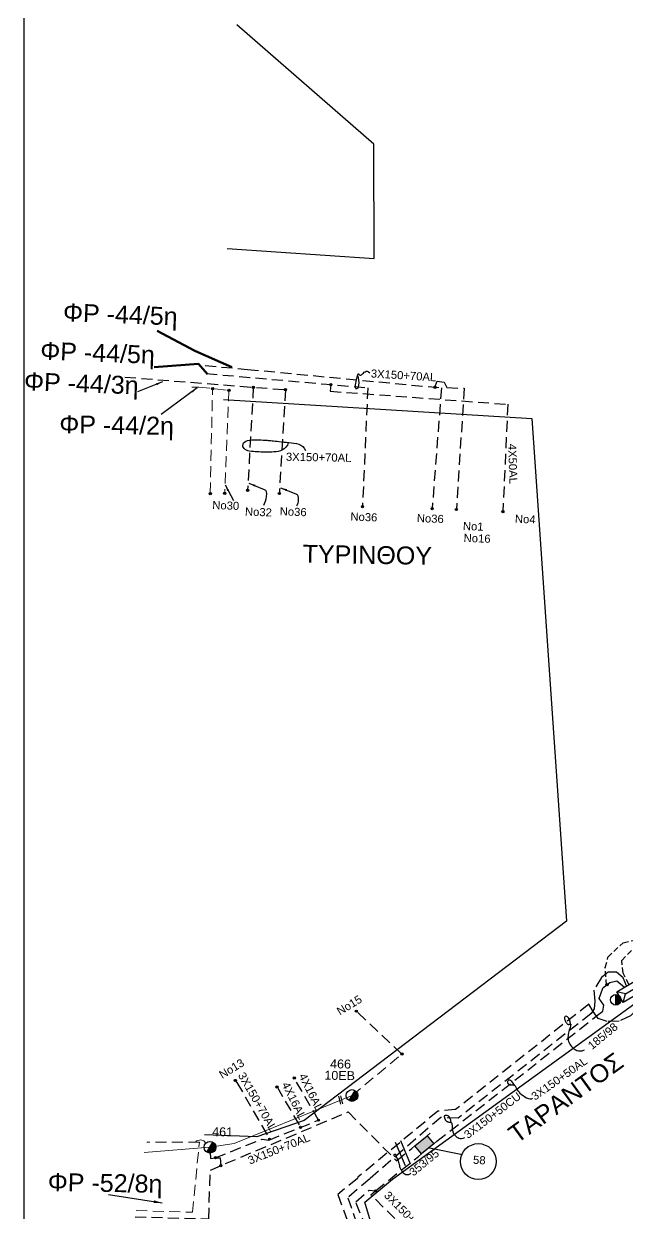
# Model space of a CAD drawing. Header units: millimetres. Extents: x 2875 to 4053, y 1200 to 1741.
# Drawn here: x 2883 to 2952.8, y 1466.9 to 1604.5 of the extents above; entities that cross this region are included whole.
import ezdxf

# ---------------------------------------------------------------- set-up
doc = ezdxf.new("R2010")
doc.units = ezdxf.units.MM
doc.linetypes.add('DASHED', pattern=[19.05, 12.7, -6.35])
for name, color, linetype in [('Link Box 4 Διευθύνσεων', 7, 'Continuous'), ('Επιγραφές - Σχήματα', 7, 'Continuous'), ('Καλώδια ΧΤ   3x150+50AL', 7, 'DASHED'), ('Καλώδια ΧΤ   3x150+50CU', 7, 'DASHED'), ('Καλώδια ΧΤ   3x150+70AL', 7, 'DASHED'), ('Μηχανική τομή', 7, 'Continuous'), ('ΠΙΝΑΚΙΔΑ', 7, 'Continuous'), ('Στύλος ΦΜ', 7, 'Continuous'), ('Στύλος ΦΜ @ 1', 7, 'Continuous'), ('Συνδέσεις', 7, 'Continuous'), ('Τομή', 7, 'Continuous'), ('Υποσταθμός εναέριος 2 στύλων', 7, 'Continuous'), ('Υποσταθμός πόλεως', 7, 'Continuous'), ('Υπόβαθρο ΔΕΗ', 7, 'Continuous'), ('Υπόγεια καλώδια Δικτύου ΧΤ και Παρ. ΧΤ - 3X150+70 AL', 7, 'DASHED'), ('Υπόγεια καλώδια Παροχών ΧΤ   4x16AL', 7, 'DASHED'), ('Υπόγεια καλώδια Παροχών ΧΤ   4x50AL', 7, 'DASHED')]:
    doc.layers.add(name, color=color, linetype=linetype)
doc.layers.add('Άγνωστα', color=7, linetype='Continuous', lineweight=5)
doc.styles.get("Standard").update_dxf_attribs({"font": 'ARIAL.TTF'})
doc.linetypes.add('SYN_LINE', pattern='A,0.5,-0.0001,["/\\/\\/\\/",Standard,S=0.1,R=0,X=0,Y=-0.05],-0.25', length=0.7501)
doc.dimstyles.new('ISO-25', dxfattribs={"dimtxt": 2.5, "dimasz": 1, "dimexe": 1.25, "dimexo": 0.625, "dimtad": 1, "dimtxsty": 'Standard', "dimcen": 2.5, "dimadec": 0, "dimazin": 0, "dimtfac": 1, "dimtmove": 0, "dimatfit": 3, "dimfxl": 1.25, "dimarcsym": 0})

# ---------------------------------------------------------------- blocks, each defined once
blk = doc.blocks.new('_ΣΥΝΔΕΣΗ')
at = {"layer": 'Συνδέσεις', "linetype": 'SYN_LINE', "ltscale": 40}
blk.add_hatch(color=256, dxfattribs=at).paths.add_polyline_path([(0.5, -0.01, 1), (-0.5, -0.01, 1)])
at = {"layer": 'Συνδέσεις'}
blk.add_circle((0, -0.01), 0.5, dxfattribs=at)
blk = doc.blocks.new('ΥΠΑΡΧΩΝ ΤΣΙΜΕΝΤΕΝΙΟΣ ΣΤΥΛΟΣ')
at = {"layer": 'Στύλος ΦΜ'}
blk.add_hatch(color=256, dxfattribs=at).paths.add_polyline_path([(-1.29, -2.28, 0.574793), (2.62, 0, 0.268822), (1.3, 2.27)])
blk.add_line((-1.29, -2.28), (1.3, 2.27), dxfattribs=at)
blk.add_circle((0, 0), 2.62, dxfattribs=at)
at = {"layer": 'Στύλος ΦΜ', "flags": 4}
for tag, p in [('ΑΡΙΘΜΟΣ', (-4.68, 8.05)), ('ΤΥΠΟΣ', (-4.91, 3.03))]:
    blk.add_attdef(tag, p, '', height=4, dxfattribs=at)
blk = doc.blocks.new('ΥΠΟΣΤΑΘΜΟΣ ΕΝΑΕΡΙΟΣ ΕΠΙ 2 ΣΤΥΛΩΝ')
at = {"layer": 'Υποσταθμός εναέριος 2 στύλων', "linetype": 'Continuous'}
for points in [[(-11.97, -2.11, 0.574793), (-8.45, -0.07, 0.268822), (-9.64, 1.98)], [(9.68, -2.15, 0.574793), (13.19, -0.1, 0.268822), (12.01, 1.95)]]:
    blk.add_hatch(color=256, dxfattribs=at).paths.add_polyline_path(points)
for p, q in [((-11.97, -2.11), (-9.64, 1.98)), ((9.68, -2.15), (12.01, 1.95))]:
    blk.add_line(p, q, dxfattribs=at)
for centre in [(-10.81, -0.07), (10.84, -0.1)]:
    blk.add_circle(centre, 2.36, dxfattribs=at)
at = {"layer": 'Υποσταθμός πόλεως', "linetype": 'Continuous', "ltscale": 40}
blk.add_lwpolyline([(-8.57, 2.82), (8.57, 2.82), (8.57, -2.82), (-8.57, -2.82)], close=True, dxfattribs=at)
for points in [[(-5.75, 0), (-8.57, 2.82)], [(-8.57, -2.82), (-5.75, 0)], [(-5.75, 0), (5.75, 0)], [(5.75, 0), (8.57, 2.82)], [(8.57, -2.82), (5.75, 0)]]:
    blk.add_lwpolyline(points, dxfattribs=at)
at = {"layer": 'Υποσταθμός εναέριος 2 στύλων', "ltscale": 40, "flags": 1}
for tag, p in [('ΜΕΤΑΣΧΗΜΑΤΙΣΜΟΣ', (14.09, 2.51)), ('ΙΣΧΥΣ', (14.07, -0.28)), ('ΑΡΙΘΜΟΣ', (14.19, -3))]:
    blk.add_attdef(tag, p, '', height=1.8, dxfattribs=at)
blk = doc.blocks.new('LINK BOX 4 ΑΝΑΧΩΡΗΣΕΩΝ')
at = {"layer": 'Link Box 4 Διευθύνσεων', "ltscale": 40}
blk.add_hatch(color=256, dxfattribs=at).paths.add_polyline_path([(-3.54, 0), (-3.54, -4.67), (3.54, -4.67), (3.54, 0)])
for p, q in [((-3.54, 0), (-5.33, 0)), ((5.33, 0), (3.54, 0)), ((-3.54, -4.67), (-5.33, -4.67)), ((5.33, -4.67), (3.54, -4.67))]:
    blk.add_line(p, q, dxfattribs=at)
blk.add_lwpolyline([(-3.54, -4.67), (-3.54, 0), (3.54, 0), (3.54, -4.67)], close=True, dxfattribs=at)
blk = doc.blocks.new('ΜΗΧΑΝΙΚΗ ΤΟΜΗ')
at = {"layer": 'Μηχανική τομή', "ltscale": 40}
for p, q in [((-1.89, 0.78), (1.89, 0.78)), ((1.89, 0), (-1.89, 0))]:
    blk.add_line(p, q, dxfattribs=at)
blk = doc.blocks.new('ΤΟΜΗ')
at = {"layer": 'Τομή', "ltscale": 40}
for p, q in [((-5.68, 0), (5.68, 0)), ((5.68, -2.33), (-5.68, -2.33))]:
    blk.add_line(p, q, dxfattribs=at)

msp = doc.modelspace()

# ---------------------------------------------------------------- linework, layer by layer
at = {"layer": 'Άγνωστα', "color": 6, "linetype": 'DASHED', "ltscale": 0.1}
for points in [[(2902.484, 1562.482), (2903.289, 1562.469), (2906.759, 1562.101), (2906.28, 1550.183)], [(2904.604, 1550.157), (2904.865, 1562.202)], [(2896.054, 1467.226), (2902.56, 1467.031), (2903.341, 1475.155), (2897.257, 1475.163)], [(2902.91, 1475.156), (2903.02, 1475.286), (2903.505, 1475.398), (2903.866, 1475.302), (2904.096, 1475.045)]]:
    msp.add_lwpolyline(points, dxfattribs=at)
at = {"layer": 'Άγνωστα', "linetype": 'DASHED', "ltscale": 0.1}
msp.add_lwpolyline([(2920.998, 1480.542), (2926.77, 1485.339), (2921.494, 1490.298)], dxfattribs=at)
at = {"layer": 'Άγνωστα', "color": 27}
msp.add_lwpolyline([(2896.98, 1473.939), (2904.573, 1474.56), (2907.355, 1474.977), (2920.998, 1480.542)], dxfattribs=at)
at = {"layer": 'Επιγραφές - Σχήματα'}
for points in [[(2921.68, 1563.73), (2921.754, 1563.302), (2921.774, 1562.954), (2921.751, 1562.682), (2921.697, 1562.483), (2921.625, 1562.352), (2921.547, 1562.285), (2921.474, 1562.278), (2921.418, 1562.328), (2921.389, 1562.428), (2921.384, 1562.569), (2921.4, 1562.741), (2921.43, 1562.931), (2921.47, 1563.13), (2921.515, 1563.326), (2921.561, 1563.509), (2921.602, 1563.667), (2921.635, 1563.792), (2921.66, 1563.885), (2921.68, 1563.95), (2921.697, 1563.99), (2921.711, 1564.009), (2921.726, 1564.01), (2921.743, 1563.998), (2921.764, 1563.976), (2921.79, 1563.947), (2921.822, 1563.916), (2921.86, 1563.888), (2921.905, 1563.866), (2921.955, 1563.855), (2922.012, 1563.86), (2922.075, 1563.885), (2922.145, 1563.934), (2922.221, 1564.008), (2922.305, 1564.097), (2922.398, 1564.186), (2922.502, 1564.26), (2922.618, 1564.306), (2922.746, 1564.308), (2922.889, 1564.253), (2923.048, 1564.127)], [(2913.63, 1556.056), (2913.516, 1555.758), (2913.359, 1555.522), (2913.167, 1555.34), (2912.949, 1555.205), (2912.712, 1555.108), (2912.465, 1555.043), (2912.216, 1555.001), (2911.972, 1554.975), (2911.739, 1554.958), (2911.518, 1554.948), (2911.305, 1554.944), (2911.097, 1554.945), (2910.891, 1554.949), (2910.686, 1554.957), (2910.477, 1554.966), (2910.262, 1554.975), (2910.04, 1554.984), (2909.813, 1554.996), (2909.588, 1555.012), (2909.369, 1555.037), (2909.16, 1555.072), (2908.966, 1555.12), (2908.793, 1555.184), (2908.645, 1555.268), (2908.526, 1555.372), (2908.439, 1555.492), (2908.387, 1555.622), (2908.371, 1555.756), (2908.395, 1555.889), (2908.46, 1556.014), (2908.569, 1556.125), (2908.724, 1556.218), (2908.925, 1556.286), (2909.163, 1556.333), (2909.427, 1556.362), (2909.705, 1556.375), (2909.985, 1556.377), (2910.257, 1556.372), (2910.508, 1556.361), (2910.728, 1556.35), (2910.908, 1556.34), (2911.054, 1556.332), (2911.176, 1556.324), (2911.283, 1556.317), (2911.384, 1556.309), (2911.488, 1556.299), (2911.604, 1556.287), (2911.743, 1556.272), (2911.911, 1556.253), (2912.107, 1556.232), (2912.327, 1556.207), (2912.569, 1556.18), (2912.829, 1556.152), (2913.104, 1556.123), (2913.391, 1556.094), (2913.686, 1556.064), (2913.986, 1556.035), (2914.284, 1555.997), (2914.572, 1555.944), (2914.843, 1555.866), (2915.089, 1555.756), (2915.304, 1555.604), (2915.479, 1555.404), (2915.608, 1555.145)], [(2910.844, 1550.63), (2910.993, 1550.557), (2911.074, 1550.382), (2911.099, 1550.133), (2911.078, 1549.839), (2911.023, 1549.529), (2910.943, 1549.231), (2910.85, 1548.973), (2910.755, 1548.784)], [(2914.501, 1550.118), (2914.645, 1550.036), (2914.736, 1549.893), (2914.78, 1549.709), (2914.786, 1549.497), (2914.762, 1549.277), (2914.717, 1549.063), (2914.656, 1548.872), (2914.59, 1548.722)], [(2946.29, 1488.702), (2946.215, 1489.055), (2946.126, 1489.322), (2946.026, 1489.511), (2945.923, 1489.632), (2945.822, 1489.696), (2945.73, 1489.713), (2945.652, 1489.691), (2945.595, 1489.642), (2945.563, 1489.574), (2945.554, 1489.491), (2945.564, 1489.399), (2945.59, 1489.302), (2945.627, 1489.204), (2945.673, 1489.108), (2945.724, 1489.02), (2945.775, 1488.943), (2945.825, 1488.881), (2945.871, 1488.834), (2945.916, 1488.799), (2945.959, 1488.776), (2946.001, 1488.763), (2946.041, 1488.758), (2946.081, 1488.76), (2946.12, 1488.769), (2946.159, 1488.78), (2946.196, 1488.792), (2946.229, 1488.801), (2946.257, 1488.801), (2946.277, 1488.789), (2946.288, 1488.761), (2946.288, 1488.714), (2946.276, 1488.642), (2946.249, 1488.544), (2946.211, 1488.421), (2946.166, 1488.279), (2946.118, 1488.122), (2946.07, 1487.955), (2946.027, 1487.78), (2945.992, 1487.603), (2945.969, 1487.429), (2945.961, 1487.26), (2945.969, 1487.096), (2945.994, 1486.939), (2946.035, 1486.786), (2946.092, 1486.637), (2946.167, 1486.493), (2946.259, 1486.352), (2946.369, 1486.214), (2946.496, 1486.08), (2946.641, 1485.955), (2946.803, 1485.847), (2946.982, 1485.763), (2947.178, 1485.71), (2947.391, 1485.695), (2947.62, 1485.725), (2947.865, 1485.807)], [(2939.773, 1481.748), (2939.618, 1481.987), (2939.481, 1482.153), (2939.362, 1482.257), (2939.26, 1482.309), (2939.174, 1482.321), (2939.105, 1482.301), (2939.05, 1482.261), (2939.011, 1482.212), (2938.987, 1482.162), (2938.975, 1482.113), (2938.974, 1482.066), (2938.983, 1482.021), (2939, 1481.98), (2939.023, 1481.941), (2939.051, 1481.907), (2939.081, 1481.877), (2939.114, 1481.851), (2939.148, 1481.831), (2939.184, 1481.814), (2939.222, 1481.801), (2939.263, 1481.791), (2939.307, 1481.785), (2939.355, 1481.781), (2939.406, 1481.779), (2939.461, 1481.779), (2939.518, 1481.778), (2939.577, 1481.775), (2939.636, 1481.767), (2939.694, 1481.753), (2939.749, 1481.73), (2939.8, 1481.696), (2939.845, 1481.65), (2939.885, 1481.588), (2939.923, 1481.513), (2939.965, 1481.425), (2940.015, 1481.324), (2940.08, 1481.212), (2940.163, 1481.09), (2940.27, 1480.958), (2940.407, 1480.818), (2940.576, 1480.671), (2940.769, 1480.527), (2940.975, 1480.394), (2941.185, 1480.283), (2941.388, 1480.202), (2941.574, 1480.162), (2941.732, 1480.172), (2941.852, 1480.243)], [(2932.449, 1477.389), (2932.405, 1477.673), (2932.341, 1477.886), (2932.262, 1478.038), (2932.174, 1478.139), (2932.082, 1478.199), (2931.99, 1478.227), (2931.905, 1478.233), (2931.831, 1478.228), (2931.773, 1478.219), (2931.729, 1478.208), (2931.698, 1478.194), (2931.677, 1478.178), (2931.665, 1478.158), (2931.661, 1478.135), (2931.661, 1478.109), (2931.664, 1478.078), (2931.669, 1478.044), (2931.676, 1478.006), (2931.684, 1477.965), (2931.695, 1477.923), (2931.709, 1477.878), (2931.727, 1477.833), (2931.748, 1477.788), (2931.774, 1477.744), (2931.805, 1477.701), (2931.841, 1477.659), (2931.88, 1477.621), (2931.924, 1477.585), (2931.971, 1477.553), (2932.021, 1477.525), (2932.073, 1477.503), (2932.128, 1477.485), (2932.185, 1477.473), (2932.242, 1477.465), (2932.298, 1477.457), (2932.352, 1477.447), (2932.402, 1477.432), (2932.447, 1477.409), (2932.486, 1477.376), (2932.517, 1477.329), (2932.54, 1477.267), (2932.555, 1477.192), (2932.564, 1477.106), (2932.57, 1477.012), (2932.575, 1476.912), (2932.579, 1476.809), (2932.585, 1476.705), (2932.595, 1476.604), (2932.611, 1476.506), (2932.633, 1476.413), (2932.661, 1476.323), (2932.698, 1476.235), (2932.742, 1476.149), (2932.796, 1476.065), (2932.86, 1475.981), (2932.934, 1475.897), (2933.019, 1475.813), (2933.117, 1475.734), (2933.228, 1475.666), (2933.353, 1475.613), (2933.495, 1475.581), (2933.653, 1475.577), (2933.829, 1475.604), (2934.024, 1475.67)], [(2926.161, 1473.335), (2926.147, 1473.517), (2926.111, 1473.638), (2926.061, 1473.708), (2926.002, 1473.736), (2925.941, 1473.733), (2925.885, 1473.71), (2925.841, 1473.675), (2925.815, 1473.638), (2925.813, 1473.609), (2925.831, 1473.584), (2925.866, 1473.56), (2925.915, 1473.534), (2925.973, 1473.5), (2926.036, 1473.456), (2926.1, 1473.397), (2926.162, 1473.319), (2926.218, 1473.22), (2926.269, 1473.104), (2926.315, 1472.975), (2926.357, 1472.838), (2926.395, 1472.699), (2926.432, 1472.561), (2926.467, 1472.431), (2926.502, 1472.313), (2926.537, 1472.21), (2926.572, 1472.122), (2926.606, 1472.048), (2926.64, 1471.985), (2926.672, 1471.931), (2926.704, 1471.884), (2926.733, 1471.842), (2926.759, 1471.804), (2926.784, 1471.768), (2926.806, 1471.733), (2926.828, 1471.7), (2926.849, 1471.668), (2926.87, 1471.637), (2926.892, 1471.608), (2926.917, 1471.579), (2926.944, 1471.552), (2926.975, 1471.526), (2927.009, 1471.502), (2927.047, 1471.479), (2927.089, 1471.458), (2927.135, 1471.439), (2927.186, 1471.423), (2927.241, 1471.41), (2927.302, 1471.4), (2927.367, 1471.394), (2927.436, 1471.393), (2927.505, 1471.399), (2927.575, 1471.413), (2927.642, 1471.437), (2927.705, 1471.474), (2927.761, 1471.523), (2927.81, 1471.588)], [(2929.938, 1474.508), (2933.782, 1473.723)]]:
    msp.add_lwpolyline(points, dxfattribs=at)
msp.add_circle((2935.598, 1472.908), 2.072, dxfattribs=at)
at = {"layer": 'Καλώδια ΧΤ   3x150+50AL', "color": 1, "ltscale": 0.1}
msp.add_lwpolyline([(2930.815, 1475.245), (2949.237, 1489.704), (2949.996, 1490.295), (2950.123, 1491.006), (2950.123, 1491.006), (2949.588, 1491.743), (2949.999, 1493.007), (2949.999, 1493.007), (2950.807, 1493.605), (2951.618, 1493.814), (2952.49, 1493.067)], dxfattribs=at)
at = {"layer": 'Καλώδια ΧΤ   3x150+50CU', "color": 133, "ltscale": 0.1}
msp.add_lwpolyline([(2952.743, 1493.216), (2952.34, 1494.14), (2951.589, 1494.793), (2950.614, 1494.825), (2949.827, 1494.204), (2948.966, 1492.711), (2949.077, 1491.44), (2949.009, 1490.556), (2948.646, 1490.016), (2948.646, 1490.016), (2933.25, 1477.91), (2931.248, 1478.008), (2923.04, 1470.908), (2920.517, 1468.718), (2922.837, 1461.988), (2923.922, 1455.033), (2923.937, 1448.327), (2923.875, 1447.427), (2923.875, 1447.427), (2923.875, 1447.427), (2925.08, 1447.124), (2920.518, 1434.854)], dxfattribs=at)
at = {"layer": 'Καλώδια ΧΤ   3x150+70AL', "color": 2, "ltscale": 0.1}
for points in [[(2904.01, 1564.972), (2908.924, 1564.527), (2931.335, 1562.383), (2930.263, 1548.428)], [(2930.579, 1562.451), (2930.852, 1563.161), (2931.634, 1563.061), (2931.966, 1562.412), (2933.961, 1562.347), (2933.062, 1548.318)]]:
    msp.add_lwpolyline(points, dxfattribs=at)
at = {"layer": 'Καλώδια ΧΤ   3x150+70AL', "color": 173, "ltscale": 0.1}
msp.add_lwpolyline([(2904.146, 1564.041), (2922.82, 1562.397), (2922.203, 1548.644)], dxfattribs=at)
at = {"layer": 'Καλώδια ΧΤ   3x150+70AL', "color": 1, "ltscale": 0.05}
msp.add_lwpolyline([(2950.424, 1493.321), (2950.283, 1495.334), (2950.592, 1496.552), (2950.592, 1496.552), (2950.592, 1496.552), (2952.35, 1498.211), (2953.701, 1498.506)], dxfattribs=at)
at = {"layer": 'Καλώδια ΧΤ   3x150+70AL', "color": 85, "ltscale": 0.05}
msp.add_lwpolyline([(2953.011, 1493.374), (2952.357, 1494.705), (2952.181, 1496.162), (2952.181, 1496.162), (2953.306, 1497.312)], dxfattribs=at)
at = {"layer": 'Καλώδια ΧΤ   3x150+70AL', "color": 30, "ltscale": 0.1}
msp.add_lwpolyline([(2954.24, 1492.457), (2954.646, 1491.591), (2954.05, 1490.563), (2953.198, 1489.775), (2951.877, 1489.137), (2950.507, 1489.113), (2949.462, 1489.45), (2948.862, 1490.239), (2948.364, 1491.1), (2932.959, 1478.908), (2930.909, 1478.724), (2921.677, 1471.088), (2921.616, 1470.933), (2919.345, 1469.106), (2922.103, 1461.601), (2923.24, 1451.939), (2923.226, 1451.938)], dxfattribs=at)
at = {"layer": 'Καλώδια ΧΤ   3x150+70AL', "color": 27, "ltscale": 0.1}
for points in [[(2895.908, 1466.523), (2904.433, 1466.271), (2904.613, 1471.923), (2920.555, 1478.639), (2926.124, 1473.005), (2927.92, 1474.426)], [(2905.189, 1473.339), (2910.619, 1475.497), (2911.39, 1475.389), (2917.12, 1477.692)], [(2904.579, 1473.991), (2904.63, 1473.239), (2905.224, 1473.345), (2905.743, 1473.347), (2905.825, 1472.442)]]:
    msp.add_lwpolyline(points, dxfattribs=at)
at = {"layer": 'Καλώδια ΧΤ   3x150+70AL', "color": 1, "ltscale": 0.1}
for points in [[(2923.713, 1469.523), (2928.684, 1473.489)], [(2934.534, 1446.447), (2926.377, 1447.856), (2924.769, 1448.173), (2925.004, 1452.521), (2924.786, 1457.222), (2923.889, 1460.988), (2922.657, 1465.157), (2921.432, 1468.244), (2922.974, 1469.604), (2923.713, 1469.523)]]:
    msp.add_lwpolyline(points, dxfattribs=at)
at = {"layer": 'ΠΙΝΑΚΙΔΑ'}
msp.add_lwpolyline([(2883.045, 1200.853), (3942.226, 1200.46), (3942.226, 1741.119), (2883.045, 1741.119)], close=True, dxfattribs=at)
at = {"layer": 'Υπόβαθρο ΔΕΗ', "ltscale": 0.1}
for points in [[(2906.545, 1578.492), (2923.565, 1577.358), (2923.519, 1590.568), (2907.674, 1604.358)], [(2906.127, 1561.037), (2941.783, 1558.86), (2945.782, 1500.69), (2915.458, 1477.647), (2909.984, 1475.759), (2909.984, 1475.759), (2903.924, 1475.983)]]:
    msp.add_lwpolyline(points, dxfattribs=at)
at = {"layer": 'Υπόβαθρο ΔΕΗ'}
msp.add_lwpolyline([(2900.207, 1401.756), (2908.199, 1412.711), (2916.569, 1423.788), (2919.277, 1429.026), (2921.955, 1435.085), (2925.27, 1444.936), (2926.016, 1451.83), (2924.701, 1460.729), (2922.472, 1468.197), (2925.684, 1470.863), (2957.631, 1494.025), (2970.676, 1489.74), (2984.713, 1481.127), (2980.342, 1469.928), (2973.561, 1454.402), (2968.91, 1446.258), (2966.356, 1441.854), (2958.123, 1427.189), (2953.145, 1417.915), (2945.045, 1402.459), (2933.501, 1381.443), (2918.065, 1388.506), (2910.621, 1392.579)], dxfattribs=at)
at = {"layer": 'Υπόγεια καλώδια Δικτύου ΧΤ και Παρ. ΧΤ - 3X150+70 AL', "color": 151, "ltscale": 0.1}
for points in [[(2894.742, 1563.629), (2913.295, 1562.169), (2912.592, 1550.17)], [(2909.579, 1562.462), (2908.922, 1550.546)]]:
    msp.add_lwpolyline(points, dxfattribs=at)
at = {"layer": 'Υπόγεια καλώδια Δικτύου ΧΤ και Παρ. ΧΤ - 3X150+70 AL', "color": 27, "ltscale": 0.1}
msp.add_lwpolyline([(2907.531, 1482.223), (2907.68, 1482.051), (2911.457, 1475.498)], dxfattribs=at)
at = {"layer": 'Υπόγεια καλώδια Δικτύου ΧΤ και Παρ. ΧΤ - 3X150+70 AL', "color": 1, "ltscale": 0.1}
msp.add_lwpolyline([(2928.677, 1463.633), (2923.176, 1469.058), (2923.711, 1469.522)], dxfattribs=at)
at = {"layer": 'Υπόγεια καλώδια Παροχών ΧΤ   4x16AL', "color": 27, "ltscale": 0.1}
for points in [[(2917.12, 1477.692), (2914.312, 1482.571)], [(2912.329, 1481.536), (2915.068, 1476.807)]]:
    msp.add_lwpolyline(points, dxfattribs=at)
at = {"layer": 'Υπόγεια καλώδια Παροχών ΧΤ   4x50AL', "color": 173, "ltscale": 0.1}
msp.add_lwpolyline([(2918.541, 1562.774), (2918.542, 1562.773), (2918.465, 1562.002), (2939.001, 1560.483), (2938.438, 1548.072)], dxfattribs=at)

# ---------------------------------------------------------------- block references
at = {"layer": 'Link Box 4 Διευθύνσεων', "xscale": 0.2590415103700488, "yscale": 0.2590415103700488, "zscale": 0.2590415103700488, "rotation": 39.49801316308868}
msp.add_blockref('LINK BOX 4 ΑΝΑΧΩΡΗΣΕΩΝ', (2928.98, 1475.3), dxfattribs=at)
at = {"layer": 'Άγνωστα', "xscale": 0.2590415103700448, "yscale": 0.2590415103700448, "zscale": 0.2590415103700448, "rotation": 359.0199368875902}
for p in [(2904.604, 1550.157), (2906.28, 1550.183)]:
    msp.add_blockref('_ΣΥΝΔΕΣΗ', p, dxfattribs=at)
at = {"layer": 'Μηχανική τομή', "xscale": 0.2590415103700593, "yscale": 0.2590415103700593, "zscale": 0.2590415103700593, "rotation": 104.8750842720973}
msp.add_blockref('ΜΗΧΑΝΙΚΗ ΤΟΜΗ', (2919.782, 1480.046), dxfattribs=at)
at = {"layer": 'Στύλος ΦΜ @ 1', "ltscale": 40}
ref = msp.add_blockref('ΥΠΑΡΧΩΝ ΤΣΙΜΕΝΤΕΝΙΟΣ ΣΤΥΛΟΣ', (2920.997, 1480.543), dxfattribs=dict(at, xscale=0.2590415103700448, yscale=0.2590415103700448, zscale=0.2590415103700448, rotation=359.0199368875902))
ref.add_attrib('ΤΥΠΟΣ', '466', (2918.452, 1483.696), dxfattribs={"layer": 'Στύλος ΦΜ', "height": 1.0362, "rotation": 359.01994, "flags": 4})
ref.add_attrib('ΑΡΙΘΜΟΣ', '10EB', (2917.79, 1482.37), dxfattribs={"layer": 'Στύλος ΦΜ', "height": 1.0362, "rotation": 359.01994, "flags": 4})
ref = msp.add_blockref('ΥΠΑΡΧΩΝ ΤΣΙΜΕΝΤΕΝΙΟΣ ΣΤΥΛΟΣ', (2904.571, 1474.561), dxfattribs=dict(at, xscale=0.2590415103700448, yscale=0.2590415103700448, zscale=0.2590415103700448, rotation=359.0199368875902))
ref.add_attrib('ΤΥΠΟΣ', '461', (2904.82, 1475.842), dxfattribs={"layer": 'Στύλος ΦΜ', "height": 1.0362, "rotation": 359.01994, "flags": 4})
at = {"layer": 'Συνδέσεις', "xscale": 0.2590415103700448, "yscale": 0.2590415103700448, "zscale": 0.2590415103700448, "rotation": 359.0199368875902}
for p in [(2918.542, 1562.773), (2904.894, 1562.299), (2906.759, 1562.101), (2909.579, 1562.462), (2913.295, 1562.169), (2930.579, 1562.451), (2908.922, 1550.546), (2912.592, 1550.17), (2922.203, 1548.644), (2930.263, 1548.428), (2933.062, 1548.318), (2950.464, 1493.353), (2921.495, 1490.301), (2926.771, 1485.342), (2905.212, 1473.343), (2905.825, 1472.442), (2923.713, 1469.523)]:
    msp.add_blockref('_ΣΥΝΔΕΣΗ', p, dxfattribs=at)
at = {"layer": 'Τομή', "xscale": 0.2590415103701038, "yscale": 0.2590415103701038, "zscale": 0.2590415103701038, "rotation": 112.7835249137037}
msp.add_blockref('ΤΟΜΗ', (2926.601, 1473.751), dxfattribs=at)
at = {"layer": 'Υποσταθμός εναέριος 2 στύλων', "xscale": 0.2590415103700705, "yscale": 0.2590415103700705, "zscale": 0.2590415103700705, "rotation": 30.49931123285348}
msp.add_blockref('ΥΠΟΣΤΑΘΜΟΣ ΕΝΑΕΡΙΟΣ ΕΠΙ 2 ΣΤΥΛΩΝ', (2953.894, 1493.048), dxfattribs=at)
at = {"layer": 'Υπόγεια καλώδια Δικτύου ΧΤ και Παρ. ΧΤ - 3X150+70 AL', "xscale": 0.2590415103700448, "yscale": 0.2590415103700448, "zscale": 0.2590415103700448, "rotation": 359.0199368875902}
for p in [(2907.5, 1482.285), (2911.457, 1475.498)]:
    msp.add_blockref('_ΣΥΝΔΕΣΗ', p, dxfattribs=at)
at = {"layer": 'Υπόγεια καλώδια Παροχών ΧΤ   4x16AL', "xscale": 0.2590415103700448, "yscale": 0.2590415103700448, "zscale": 0.2590415103700448, "rotation": 359.0199368875902}
for p in [(2912.329, 1481.536), (2914.312, 1482.571), (2917.12, 1477.692), (2915.04, 1476.856)]:
    msp.add_blockref('_ΣΥΝΔΕΣΗ', p, dxfattribs=at)
at = {"layer": 'Υπόγεια καλώδια Παροχών ΧΤ   4x50AL', "xscale": 0.2590415103700448, "yscale": 0.2590415103700448, "zscale": 0.2590415103700448, "rotation": 359.0199368875902}
msp.add_blockref('_ΣΥΝΔΕΣΗ', (2938.438, 1548.072), dxfattribs=at)

# ---------------------------------------------------------------- texts
at = {"layer": 'Επιγραφές - Σχήματα', "attachment_point": 1}
for s, insert, char_height, width, rotation in [('ΦP -44/5η', (2887.629, 1572.176), 2.0723, 16.43222, 357.8014), ('ΦP -44/5η', (2884.999, 1567.737), 2.0723, 15.4548, 357.8014), ('ΦP -44/3η', (2883.122, 1564.202), 2.0723, 15.02933, 357.8014), ('ΦP -44/2η', (2887.172, 1559.233), 2.0723, 16.01723, 359.01994), ('No30', (2904.859, 1549.313), 0.9325, 3.66915, 357.8014), ('No32', (2908.638, 1548.558), 0.9325, 3.66915, 357.8014), ('No36', (2912.656, 1548.587), 0.9325, 3.66915, 357.8014), ('No36', (2920.832, 1547.981), 0.9325, 3.66915, 357.8014), ('No36', (2928.509, 1547.799), 0.9325, 3.66915, 357.8014), ('No4', (2939.849, 1547.718), 0.9325, 3.66915, 357.8014), ('No1', (2933.837, 1546.885), 0.9325, 3.66915, 357.8014), ('No16', (2933.921, 1545.512), 0.9325, 3.66915, 357.8014), ('ΤΥΡΙΝΘΟΥ', (2915.305, 1544.242), 2.0723, 15.54428, 359.01994), ('No15', (2919.108, 1490.582), 0.9325, 3.66915, 31.47427), ('185/98', (2948.156, 1486.511), 0.9325, 3.66915, 39.41741), ('No13', (2905.501, 1483.238), 0.9325, 3.66915, 31.47427), ('ΤΑΡΑΝΤΟΣ', (2938.838, 1476.6), 2.0723, 15.54428, 35.92352), ('353/95', (2927.492, 1471.876), 0.9325, 3.66915, 39.41741), ('58', (2935.018, 1473.581), 0.9325, 3.66915, 357.11147), ('ΦP -52/8η', (2885.842, 1471.58), 2.0723, 14.20387, 359.01994)]:
    msp.add_mtext(s, dxfattribs=dict(at, insert=insert, char_height=char_height, width=width, rotation=rotation))
at = {"layer": 'Καλώδια ΧΤ   3x150+50AL', "color": 7, "insert": (2941.606, 1480.69), "char_height": 0.9325, "width": 87.23055, "attachment_point": 1, "rotation": 35.40106}
msp.add_mtext('3X150+50AL', dxfattribs=at)
at = {"layer": 'Καλώδια ΧΤ   3x150+50CU', "color": 7, "insert": (2933.828, 1476.24), "char_height": 0.9325, "width": 87.23055, "attachment_point": 1, "rotation": 37.31494}
msp.add_mtext('3X150+50CU', dxfattribs=at)
at = {"layer": 'Καλώδια ΧΤ   3x150+70AL', "color": 7, "char_height": 0.9325, "width": 87.23055, "attachment_point": 1}
for insert, rotation in [((2923.205, 1564.528), 356.53201), ((2908.845, 1473.411), 21.51168)]:
    msp.add_mtext('3X150+70AL', dxfattribs=dict(at, insert=insert, rotation=rotation))
at = {"layer": 'Υπόγεια καλώδια Δικτύου ΧΤ και Παρ. ΧΤ - 3X150+70 AL', "color": 7, "char_height": 0.9325, "width": 87.23055, "attachment_point": 1}
for insert, rotation in [((2913.365, 1554.891), 359.01994), ((2908.575, 1483.356), 299.99972), ((2925.284, 1469.568), 314.48453)]:
    msp.add_mtext('3X150+70AL', dxfattribs=dict(at, insert=insert, rotation=rotation))
at = {"layer": 'Υπόγεια καλώδια Παροχών ΧΤ   4x16AL', "color": 7, "char_height": 0.9325, "width": 87.23055, "attachment_point": 1, "rotation": 296.38292}
for insert in [(2913.682, 1482.238), (2915.652, 1483.216)]:
    msp.add_mtext('4X16AL', dxfattribs=dict(at, insert=insert))
at = {"layer": 'Υπόγεια καλώδια Παροχών ΧΤ   4x50AL', "color": 7, "insert": (2939.973, 1555.934), "char_height": 0.9325, "width": 87.23055, "attachment_point": 1, "rotation": 271.95755}
msp.add_mtext('4X50AL', dxfattribs=at)

# ---------------------------------------------------------------- leaders
at = {"layer": 'Επιγραφές - Σχήματα'}
for points, override in [([(2907.087, 1564.792), (2902.81, 1566.655), (2898.459, 1569.001)], {"dimasz": 0.75, "dimgap": 0.625, "dimtad": 0, "dimlwd": 65534}), ([(2904.296, 1563.99), (2903.235, 1565.153), (2898.116, 1564.789)], {"dimasz": 0.75, "dimgap": 0.625, "dimtad": 0, "dimlwd": 65534}), ([(2899.093, 1563.09), (2896.181, 1561.922)], {"dimasz": 0.75, "dimtad": 0}), ([(2903.103, 1562.384), (2898.93, 1559.304)], {"dimasz": 0.75, "dimtad": 0}), ([(2906.319, 1551.167), (2907.31, 1549.341)], {"dimasz": 0.75, "dimtad": 0}), ([(2909.078, 1551.349), (2910.844, 1550.63)], {"dimasz": 0.75, "dimtad": 0}), ([(2912.735, 1550.838), (2914.501, 1550.118)], {"dimasz": 0.75, "dimgap": 0.625, "dimtad": 0})]:
    msp.add_leader(points, dimstyle='ISO-25', override=override, dxfattribs=at)
at = {"layer": 'Επιγραφές - Σχήματα', "ltscale": 40}
msp.add_leader([(2899.057, 1468.108), (2892.822, 1469.049)], dimstyle='ISO-25', override={"dimasz": 1, "dimtad": 0}, dxfattribs=at)

doc.saveas('drawing.dxf')
